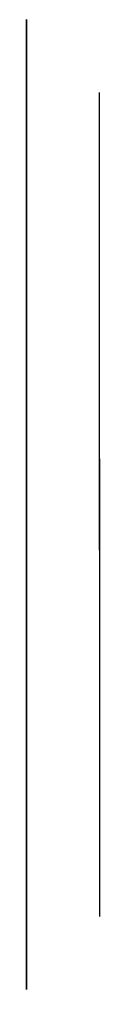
# Model space of a CAD drawing. Header units: millimetres. Extents: x 0 to 1.5, y 48.1 to 68.1.
import ezdxf

# ---------------------------------------------------------------- set-up
doc = ezdxf.new("R2010")
doc.units = ezdxf.units.MM
doc.header["$MEASUREMENT"] = 0

# ---------------------------------------------------------------- blocks, each defined once
blk = doc.blocks.new('*U2')
at = {"extrusion": (1, 0, 0)}
blk.add_lwpolyline([(0, -3.776), (0, 3.776)], dxfattribs=at)
blk = doc.blocks.new('*U3')
at = {"color": 0, "linetype": 'ByBlock', "lineweight": -2, "transparency": 16777216, "extrusion": (0, 1, -2.43105e-15), "rotation": 180}
blk.add_blockref('*U2', (0, 42.837, 62.812), dxfattribs=at)
at = {"color": 0, "linetype": 'ByBlock', "lineweight": -2, "transparency": 16777216, "extrusion": (0, 0.866025, -0.5), "rotation": 180}
blk.add_blockref('*U2', (0, 66.146, 33.611), dxfattribs=at)
at = {"color": 0, "linetype": 'ByBlock', "lineweight": -2, "transparency": 16777216, "extrusion": (0, 0.866025, 0.5), "rotation": 180}
blk.add_blockref('*U2', (0, 8.049, 76.447), dxfattribs=at)
at = {"color": 0, "linetype": 'ByBlock', "lineweight": -2, "transparency": 16777216, "extrusion": (0, 0.5, -0.866025), "rotation": 180}
blk.add_blockref('*U2', (0, 71.732, -3.334), dxfattribs=at)
at = {"color": 0, "linetype": 'ByBlock', "lineweight": -2, "transparency": 16777216, "extrusion": (0, 0.5, 0.866025), "rotation": 180}
blk.add_blockref('*U2', (0, -28.895, 70.862), dxfattribs=at)
at = {"color": 0, "linetype": 'ByBlock', "lineweight": -2, "transparency": 16777216}
blk.add_blockref('*U2', (0, 58.097, 47.552), dxfattribs=at)
at = {"color": 0, "linetype": 'ByBlock', "lineweight": -2, "transparency": 16777216, "extrusion": (0, -1.59838e-15, -1), "rotation": 180}
blk.add_blockref('*U2', (0, 58.097, -38.122), dxfattribs=at)
at = {"color": 0, "linetype": 'ByBlock', "lineweight": -2, "transparency": 16777216, "extrusion": (0, -0.5, 0.866025)}
blk.add_blockref('*U2', (0, 71.732, 12.765), dxfattribs=at)
at = {"color": 0, "linetype": 'ByBlock', "lineweight": -2, "transparency": 16777216, "extrusion": (0, -0.5, -0.866025)}
blk.add_blockref('*U2', (0, -28.895, -61.431), dxfattribs=at)
at = {"color": 0, "linetype": 'ByBlock', "lineweight": -2, "transparency": 16777216, "extrusion": (0, -0.866025, 0.5)}
blk.add_blockref('*U2', (0, 66.146, -24.18), dxfattribs=at)
at = {"color": 0, "linetype": 'ByBlock', "lineweight": -2, "transparency": 16777216, "extrusion": (0, -0.866025, -0.5)}
blk.add_blockref('*U2', (0, 8.049, -67.017), dxfattribs=at)
at = {"color": 0, "linetype": 'ByBlock', "lineweight": -2, "transparency": 16777216, "extrusion": (0, -1, 1.26531e-15)}
blk.add_blockref('*U2', (0, 42.837, -53.382), dxfattribs=at)

msp = doc.modelspace()

# ---------------------------------------------------------------- linework, layer by layer
at = {"extrusion": (1, 0, 0)}
for centre, radius in [((58.097, 42.837), 10), ((58.097, 42.837), 8.492), ((58.097, 42.837, 1.5), 0.451)]:
    msp.add_circle(centre, radius, dxfattribs=at)
at = {"extrusion": (-1, 0, 0)}
for centre, radius in [((-58.097, 42.837, -1.5), 0.939), ((-58.097, 42.837), 0.504)]:
    msp.add_circle(centre, radius, dxfattribs=at)

# ---------------------------------------------------------------- block references
msp.add_blockref('*U3', (1.5, 0))

doc.saveas('drawing.dxf')
